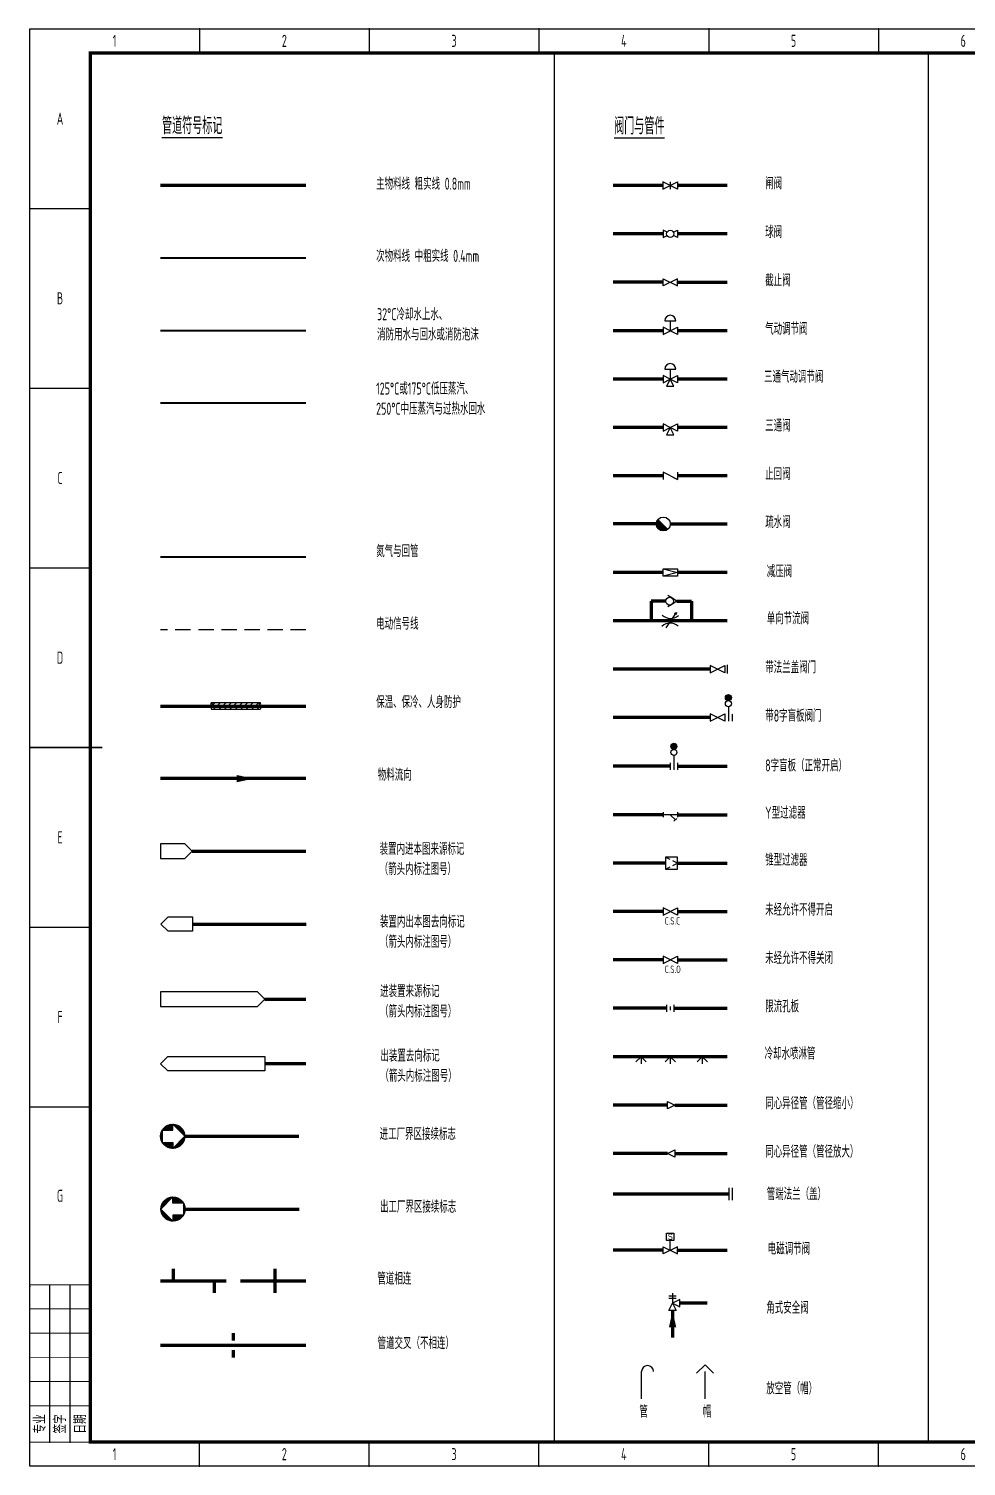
# Model space of a CAD drawing. Header units: millimetres. Extents: x 453 to 7190, y 523 to 4294.
# Drawn here: x 1143 to 1530, y 3699 to 4293 of the extents above; entities that cross this region are included whole.
import ezdxf

# ---------------------------------------------------------------- set-up
doc = ezdxf.new("R2010")
doc.units = ezdxf.units.MM
doc.linetypes.add('DASHED', pattern=[19.05, 12.7, -6.35])
doc.linetypes.add('HIDDEN', pattern=[9.525, 6.35, -3.175])
for name, color, linetype, lineweight in [('01-主物流线-粗实线', 134, 'Continuous', 80), ('02-辅助物流线-中粗线', 30, 'Continuous', 40), ('05-公用工程-冷却水与回水', 55, 'Continuous', 40), ('06-公用工程-中、低压蒸汽与凝水回管', 14, 'Continuous', 40), ('07-公用工程-氮气或空气与回管', 241, 'Continuous', 40), ('09-阀门及管件', 102, 'Continuous', 25), ('10-流股接续标志', 7, 'Continuous', 25), ('11-文本', 7, 'Continuous', 25), ('11-阀门', 102, 'Continuous', 25), ('12-信号线', 226, 'DASHED', 25), ('16-阀门与管件', 102, 'Continuous', 25), ('17-图框与标题栏', 7, 'Continuous', 25)]:
    doc.layers.add(name, color=color, linetype=linetype, lineweight=lineweight)
doc.layers.add('TITLE', color=7, linetype='Continuous')
doc.styles.add('3-gbcbig', font='gbenor.shx', dxfattribs={"width": 0.7, "height": 3, "bigfont": 'gbcbig.shx'})
doc.styles.add('5-gbcbig', font='gbenor.shx', dxfattribs={"width": 0.7, "height": 5, "bigfont": 'gbcbig.shx'})
doc.styles.add('7-gbcbig', font='gbenor.shx', dxfattribs={"width": 0.7, "height": 7, "bigfont": 'gbcbig.shx'})
doc.styles.get("Standard").update_dxf_attribs({"font": 'arial.ttf'})
doc.styles.add('工程字', font='gbenor.shx', dxfattribs={"bigfont": 'gbcbig.shx'})
pattern_1 = [(45, (312.96435, -442.22883), (-0.224506403, 0.224506403), [])]

msp = doc.modelspace()

# ---------------------------------------------------------------- hatches: boundary and pattern name
msp.add_hatch(color=3).paths.add_polyline_path([(1403.21, 4090.53, 0.197694), (1402.38, 4088.51, 0.669876), (1407.3, 4086.48)])
h = msp.add_hatch()
h.set_pattern_fill('ANSI31', color=256, scale=0.1)
h.set_pattern_definition(pattern_1)
h.paths.add_polyline_path([(1202.69, 3840.5, 0.267949), (1198.36, 3838), (1202.69, 3838)])
h.paths.add_polyline_path([(1198.36, 3838, 0.131652), (1197.69, 3835.5, 0.131652), (1198.36, 3833)])
h.paths.add_polyline_path([(1202.69, 3833), (1198.36, 3833, 0.267949), (1202.69, 3830.5)])
h.paths.add_polyline_path([(1207.69, 3835.5), (1202.69, 3830.5, 0.414214)])
h.paths.add_polyline_path([(1202.69, 3840.5), (1207.69, 3835.5, 0.414214)])
h = msp.add_hatch()
h.set_pattern_fill('ANSI31', color=256, scale=0.1)
h.set_pattern_definition(pattern_1)
h.paths.add_polyline_path([(1202.81, 3810.42, 0.414214), (1197.81, 3805.42)])
h.paths.add_polyline_path([(1197.81, 3805.42, 0.414214), (1202.81, 3800.42)])
h.paths.add_polyline_path([(1207.14, 3802.92), (1202.81, 3802.92), (1202.81, 3800.42, 0.267949)])
h.paths.add_polyline_path([(1202.81, 3810.42), (1202.81, 3807.92), (1207.14, 3807.92, 0.267949)])
h.paths.add_polyline_path([(1207.14, 3807.92), (1207.14, 3802.92, 0.131652), (1207.81, 3805.42, 0.131652)])
at = {"layer": '16-阀门与管件'}
for points in [[(1433.4, 4016.76, 1), (1430.9, 4016.76, 1)], [(1410.88, 3996.63, 1), (1408.38, 3996.63, 1)]]:
    msp.add_hatch(color=3, dxfattribs=at).paths.add_polyline_path(points)

# ---------------------------------------------------------------- linework, layer by layer
at = {"ltscale": 10}
for p, q in [((1360.25, 4282.55), (1360.25, 3708.55)), ((1514.58, 4282.55), (1514.58, 3708.55))]:
    msp.add_line(p, q, dxfattribs=at)
at = {"color": 3}
msp.add_lwpolyline([(1409.23, 4107.84), (1411.14, 4106.88)], dxfattribs=at)
msp.add_lwpolyline([(1409.23, 4107.84), (1411.14, 4106.88)], dxfattribs=at)
for points in [[(1236.12, 3983.29, 0, 3, 0), (1229.12, 3983.29, 3, 3, 0)], [(1409.1, 3763.56, 0, 3, 0), (1409.1, 3756.56, 3, 3, 0)]]:
    msp.add_lwpolyline(points, format="xyseb")
msp.add_circle((1405.26, 4088.51), 2.88, dxfattribs=at)
at = {"layer": '01-主物流线-粗实线'}
for p, q in [((1257.73, 4228.38), (1197.69, 4228.38)), ((1405.13, 4228.38), (1384.63, 4228.38)), ((1431.62, 4228.38), (1411.13, 4228.38)), ((1405.14, 4208.38), (1384.63, 4208.38)), ((1431.65, 4208.38), (1411.14, 4208.38)), ((1405.14, 4188.38), (1384.63, 4188.38)), ((1411.14, 4188.38), (1431.64, 4188.38)), ((1405.15, 4168.38), (1384.63, 4168.38)), ((1431.66, 4168.38), (1411.15, 4168.38)), ((1405.14, 4148.41), (1384.62, 4148.41)), ((1431.65, 4148.41), (1411.14, 4148.41)), ((1405.14, 4128.38), (1384.63, 4128.38)), ((1431.65, 4128.38), (1411.14, 4128.38)), ((1405.14, 4108.38), (1384.63, 4108.38)), ((1431.65, 4108.38), (1411.14, 4108.38)), ((1402.38, 4088.51), (1384.63, 4088.51)), ((1408.14, 4088.51), (1431.65, 4088.51)), ((1405.14, 4068.51), (1384.63, 4068.51)), ((1431.65, 4068.51), (1411.14, 4068.51)), ((1406.31, 4056.63), (1400.22, 4056.63)), ((1400.22, 4056.63), (1400.22, 4048.77)), ((1410.88, 4056.63), (1416.86, 4056.63)), ((1416.86, 4056.63), (1416.86, 4048.77)), ((1411.81, 4048.51), (1384.63, 4048.51)), ((1431.65, 4048.51), (1411.14, 4048.51)), ((1424.65, 4028.51), (1384.63, 4028.51)), ((1197.69, 4013.29), (1257.73, 4013.29)), ((1424.65, 4008.51), (1384.63, 4008.51)), ((1408.13, 3988.38), (1384.63, 3988.38)), ((1411.35, 3988.51), (1431.65, 3988.51)), ((1257.73, 3983.29), (1197.69, 3983.29)), ((1405.14, 3968.38), (1384.63, 3968.38)), ((1411.14, 3968.38), (1431.65, 3968.38)), ((1210.69, 3953.29), (1257.73, 3953.29)), ((1406.14, 3948.38), (1384.63, 3948.38)), ((1411.14, 3948.38), (1431.65, 3948.38)), ((1405.14, 3928.38), (1384.63, 3928.38)), ((1411.14, 3928.38), (1431.64, 3928.38)), ((1210.81, 3923.21), (1257.86, 3923.21)), ((1405.14, 3908.38), (1384.63, 3908.38)), ((1411.14, 3908.38), (1431.64, 3908.38)), ((1240.69, 3892.16), (1257.73, 3892.16)), ((1406.64, 3888.38), (1384.63, 3888.38)), ((1409.64, 3888.38), (1431.64, 3888.38)), ((1431.64, 3868.38), (1384.63, 3868.38)), ((1257.73, 3865.5), (1240.69, 3865.5)), ((1406.97, 3848.36), (1384.63, 3848.36)), ((1409.97, 3848.36), (1431.64, 3848.36)), ((1207.69, 3835.5), (1254.73, 3835.5)), ((1406.97, 3828.38), (1384.63, 3828.38)), ((1409.97, 3828.38), (1431.64, 3828.38)), ((1432.28, 3811.53), (1384.63, 3811.53)), ((1207.81, 3805.42), (1254.86, 3805.42)), ((1405.15, 3788.38), (1384.63, 3788.38)), ((1411.15, 3788.38), (1431.66, 3788.38)), ((1202.99, 3775.8), (1202.99, 3780.8)), ((1244.84, 3780.8), (1244.84, 3770.8)), ((1197.69, 3775.8), (1224.71, 3775.8)), ((1219.8, 3775.8), (1219.8, 3770.8)), ((1230.71, 3775.8), (1257.73, 3775.8)), ((1423.33, 3766.56), (1412.1, 3766.56)), ((1409.1, 3763.56), (1409.1, 3752.33)), ((1227.71, 3754.14), (1227.71, 3751.14)), ((1197.69, 3749.14), (1257.73, 3749.14)), ((1227.71, 3747.14), (1227.71, 3744.14))]:
    msp.add_line(p, q, dxfattribs=at)
at = {"layer": '02-辅助物流线-中粗线'}
msp.add_line((1257.73, 4198.38), (1197.69, 4198.38), dxfattribs=at)
at = {"layer": '05-公用工程-冷却水与回水'}
msp.add_line((1257.73, 4168.38), (1197.69, 4168.38), dxfattribs=at)
at = {"layer": '06-公用工程-中、低压蒸汽与凝水回管'}
msp.add_line((1257.73, 4138.38), (1197.69, 4138.38), dxfattribs=at)
at = {"layer": '07-公用工程-氮气或空气与回管'}
msp.add_line((1257.73, 4074.79), (1197.69, 4074.79), dxfattribs=at)
at = {"layer": '09-阀门及管件'}
for p, q in [((1408.8, 4057.98), (1407.18, 4059.03)), ((1410.88, 4056.63), (1408.8, 4057.98)), ((1408.8, 4055.28), (1407.18, 4054.22)), ((1410.88, 4056.63), (1408.8, 4055.28)), ((1409.89, 4051.52), (1410.73, 4051.98)), ((1410.73, 4051.98), (1410.52, 4051.06))]:
    msp.add_line(p, q, dxfattribs=at)
msp.add_circle((1407.92, 4056.63), 1.61, dxfattribs=at)
at = {"layer": '10-流股接续标志'}
for p, q in [((1197.69, 3956.29), (1197.69, 3950.29)), ((1207.69, 3956.29), (1197.69, 3956.29)), ((1210.69, 3953.29), (1207.69, 3956.29)), ((1197.69, 3950.29), (1207.69, 3950.29)), ((1207.69, 3950.29), (1210.69, 3953.29)), ((1197.81, 3923.21), (1200.81, 3926.21)), ((1200.81, 3920.21), (1197.81, 3923.21)), ((1200.81, 3926.21), (1210.81, 3926.21)), ((1210.81, 3926.21), (1210.81, 3920.21)), ((1210.81, 3920.21), (1200.81, 3920.21)), ((1197.69, 3895.16), (1197.69, 3889.16)), ((1237.69, 3895.16), (1197.69, 3895.16)), ((1240.69, 3892.16), (1237.69, 3895.16)), ((1237.69, 3889.16), (1240.69, 3892.16)), ((1197.69, 3889.16), (1237.69, 3889.16)), ((1197.69, 3865.5), (1200.69, 3868.5)), ((1200.69, 3868.5), (1240.69, 3868.5)), ((1240.69, 3868.5), (1240.69, 3862.5)), ((1200.69, 3862.5), (1197.69, 3865.5)), ((1240.69, 3862.5), (1200.69, 3862.5)), ((1198.36, 3838), (1198.36, 3833)), ((1198.36, 3838), (1202.69, 3838)), ((1202.69, 3838), (1202.69, 3840.5)), ((1202.69, 3840.5), (1207.69, 3835.5)), ((1198.36, 3833), (1202.69, 3833)), ((1207.69, 3835.5), (1202.69, 3830.5)), ((1202.69, 3833), (1202.69, 3830.5)), ((1202.81, 3810.42), (1197.81, 3805.42)), ((1202.81, 3807.92), (1202.81, 3810.42)), ((1207.14, 3807.92), (1202.81, 3807.92)), ((1207.14, 3807.92), (1207.14, 3802.92)), ((1197.81, 3805.42), (1202.81, 3800.42)), ((1207.14, 3802.92), (1202.81, 3802.92)), ((1202.81, 3802.92), (1202.81, 3800.42))]:
    msp.add_line(p, q, dxfattribs=at)
for centre in [(1202.69, 3835.5), (1202.81, 3805.42)]:
    msp.add_circle(centre, 5, dxfattribs=at)
at = {"layer": '11-文本'}
for p, q in [((1218.75, 4014.79), (1238.75, 4014.79)), ((1238.75, 4011.79), (1218.75, 4011.79)), ((1219.13, 4013.69), (1220.23, 4014.79)), ((1219.47, 4011.79), (1222.47, 4014.79)), ((1221.72, 4011.79), (1224.72, 4014.79)), ((1223.96, 4011.79), (1226.96, 4014.79)), ((1226.21, 4011.79), (1229.21, 4014.79)), ((1228.45, 4011.79), (1231.45, 4014.79)), ((1230.7, 4011.79), (1233.7, 4014.79)), ((1232.94, 4011.79), (1235.94, 4014.79)), ((1235.19, 4011.79), (1238.19, 4014.79)), ((1237.43, 4011.79), (1238.71, 4013.07))]:
    msp.add_line(p, q, dxfattribs=at)
for centre, radius, start, end in [((1219.89, 4013.81), 1.5, 139.56309, 215.9037), ((1237.66, 4013.95), 1.37, 319.99289, 37.26243)]:
    msp.add_arc(centre, radius, start, end, dxfattribs=at)
msp.add_spline([(1218.75, 4014.79), (1219.11, 4013.63), (1218.57, 4012.7), (1218.75, 4011.79)], degree=3, dxfattribs=at)
msp.add_open_spline([(1238.75, 4014.79), (1238.4, 4014.31), (1238.23, 4013.39), (1239.21, 4012.67), (1238.92, 4011.96), (1238.75, 4011.79)], degree=3, knots=[0, 0, 0, 0, 1.367527, 2.619727, 3.553416, 3.553416, 3.553416, 3.553416], dxfattribs=at)
at = {"layer": '11-阀门'}
msp.add_line((1406.38, 4045.57), (1410.73, 4051.98), dxfattribs=at)
for centre, start, end in [((1408.06, 4042.7), 47.46651, 133.82031), ((1408.2, 4054.33), 226.17969, 312.53349)]:
    msp.add_arc(centre, 4.85, start, end, dxfattribs=at)
at = {"layer": '12-信号线', "linetype": 'HIDDEN'}
msp.add_line((1257.73, 4044.79), (1197.69, 4044.79), dxfattribs=at)
at = {"layer": '16-阀门与管件'}
for p, q in [((1405.13, 4229.88), (1405.13, 4226.88)), ((1405.13, 4226.88), (1411.13, 4229.88)), ((1411.13, 4226.88), (1405.13, 4229.88)), ((1408.13, 4229.88), (1408.13, 4226.88)), ((1411.13, 4229.88), (1411.13, 4226.88)), ((1406.8, 4209.05), (1405.14, 4209.88)), ((1405.14, 4209.88), (1405.14, 4206.88)), ((1405.14, 4206.88), (1406.8, 4207.71)), ((1409.49, 4209.05), (1411.14, 4209.88)), ((1411.14, 4206.88), (1409.49, 4207.71)), ((1411.14, 4209.88), (1411.14, 4206.88)), ((1405.14, 4189.88), (1411.14, 4186.88)), ((1411.14, 4189.88), (1405.14, 4186.88)), ((1405.14, 4186.88), (1405.14, 4189.88)), ((1411.14, 4186.88), (1411.14, 4189.88)), ((1408.15, 4168.38), (1405.15, 4169.88)), ((1405.15, 4169.88), (1405.15, 4166.88)), ((1405.15, 4166.88), (1411.15, 4169.88)), ((1405.9, 4172.5), (1410.4, 4172.5)), ((1408.15, 4172.5), (1408.15, 4168.38)), ((1411.15, 4169.88), (1411.15, 4166.88)), ((1411.15, 4166.88), (1408.15, 4168.38)), ((1405.89, 4152.52), (1410.39, 4152.52)), ((1408.14, 4152.52), (1408.14, 4148.41)), ((1408.14, 4148.41), (1405.14, 4149.91)), ((1405.14, 4149.91), (1405.14, 4146.91)), ((1405.14, 4146.91), (1408.14, 4148.41)), ((1408.14, 4148.41), (1406.64, 4145.41)), ((1408.14, 4148.41), (1411.14, 4149.91)), ((1409.64, 4145.41), (1408.14, 4148.41)), ((1411.14, 4146.91), (1408.14, 4148.41)), ((1411.14, 4149.91), (1411.14, 4146.91)), ((1406.64, 4145.41), (1409.64, 4145.41)), ((1408.14, 4128.38), (1405.14, 4129.88)), ((1405.14, 4129.88), (1405.14, 4126.88)), ((1405.14, 4126.88), (1408.14, 4128.38)), ((1408.14, 4128.38), (1406.64, 4125.38)), ((1408.14, 4128.38), (1411.14, 4129.88)), ((1409.64, 4125.38), (1408.14, 4128.38)), ((1411.14, 4126.88), (1408.14, 4128.38)), ((1411.14, 4129.88), (1411.14, 4126.88)), ((1406.64, 4125.38), (1409.64, 4125.38)), ((1411.14, 4106.88), (1405.14, 4109.88)), ((1405.14, 4109.88), (1405.14, 4106.88)), ((1411.14, 4109.88), (1411.14, 4106.88)), ((1405.14, 4067.01), (1405.14, 4070.01)), ((1405.14, 4070.01), (1411.14, 4070.01)), ((1405.14, 4070.01), (1411.14, 4068.51)), ((1411.14, 4070.01), (1411.14, 4067.01)), ((1411.14, 4068.51), (1405.14, 4067.01)), ((1411.14, 4067.01), (1405.14, 4067.01)), ((1424.65, 4030.01), (1424.65, 4027.01)), ((1424.65, 4027.01), (1430.65, 4030.01)), ((1430.65, 4027.01), (1424.65, 4030.01)), ((1430.65, 4030.01), (1430.65, 4027.01)), ((1431.65, 4030.27), (1431.65, 4026.8)), ((1430.65, 4007.01), (1424.65, 4010.01)), ((1424.65, 4010.01), (1424.65, 4007.01)), ((1424.65, 4007.01), (1430.65, 4010.01)), ((1430.65, 4010.01), (1430.65, 4007.01)), ((1430.65, 4010.01), (1430.65, 4007.01)), ((1432.15, 4013.01), (1432.15, 4007.01)), ((1433.65, 4009.88), (1433.65, 4007.01)), ((1409.63, 3992.88), (1409.63, 3986.88)), ((1408.13, 3989.88), (1408.13, 3986.88)), ((1411.13, 3989.76), (1411.13, 3986.88)), ((1405.14, 3969.43), (1405.14, 3967.33)), ((1411.14, 3968.38), (1405.14, 3968.38)), ((1408.14, 3968.38), (1410.26, 3966.26)), ((1411.14, 3969.43), (1411.14, 3967.33)), ((1410.86, 3966.85), (1409.67, 3965.67)), ((1411.14, 3950.88), (1406.14, 3950.88)), ((1408.14, 3949.88), (1406.14, 3950.88)), ((1406.14, 3950.88), (1406.14, 3945.88)), ((1411.14, 3945.88), (1411.14, 3950.88)), ((1405.14, 3948.38), (1405.14, 3948.38)), ((1406.14, 3945.88), (1408.14, 3946.88)), ((1406.14, 3945.88), (1411.14, 3945.88)), ((1411.14, 3948.38), (1409.14, 3949.38)), ((1409.14, 3947.38), (1411.14, 3948.38)), ((1405.14, 3929.88), (1405.14, 3926.88)), ((1405.14, 3926.88), (1411.14, 3929.88)), ((1411.14, 3926.88), (1405.14, 3929.88)), ((1411.14, 3929.88), (1411.14, 3926.88)), ((1405.14, 3909.88), (1405.14, 3906.88)), ((1405.14, 3906.88), (1411.14, 3909.88)), ((1411.14, 3906.88), (1405.14, 3909.88)), ((1411.14, 3909.88), (1411.14, 3906.88)), ((1406.64, 3889.88), (1406.64, 3886.88)), ((1408.15, 3889.13), (1408.15, 3887.63)), ((1409.64, 3889.88), (1409.64, 3886.88)), ((1396.08, 3868.38), (1393.96, 3866.26)), ((1396.08, 3868.38), (1398.2, 3866.26)), ((1396.08, 3868.38), (1396.08, 3865.38)), ((1408.14, 3868.38), (1406.01, 3866.26)), ((1408.14, 3868.38), (1408.14, 3865.38)), ((1408.14, 3868.38), (1410.26, 3866.26)), ((1421.34, 3868.38), (1419.22, 3866.26)), ((1421.34, 3868.38), (1421.34, 3865.38)), ((1421.34, 3868.38), (1423.46, 3866.26)), ((1406.97, 3849.86), (1409.97, 3848.36)), ((1406.97, 3846.86), (1406.97, 3849.86)), ((1409.97, 3848.36), (1406.97, 3846.86)), ((1406.97, 3828.36), (1409.97, 3829.86)), ((1409.97, 3826.86), (1406.97, 3828.36)), ((1409.97, 3829.86), (1409.97, 3826.86)), ((1432.28, 3814.15), (1432.28, 3809.15)), ((1433.65, 3814.15), (1433.65, 3809.15)), ((1405.15, 3789.88), (1411.15, 3786.88)), ((1411.15, 3789.88), (1405.15, 3786.88)), ((1405.15, 3786.88), (1405.15, 3789.88)), ((1406.65, 3795.5), (1409.65, 3795.5)), ((1406.65, 3792.5), (1406.65, 3795.5)), ((1409.65, 3792.5), (1406.65, 3792.5)), ((1408.15, 3788.38), (1408.15, 3792.5)), ((1409.65, 3795.5), (1409.65, 3792.5)), ((1411.15, 3786.88), (1411.15, 3789.88)), ((1407.6, 3769.63), (1410.6, 3769.63)), ((1407.6, 3768.63), (1410.6, 3768.63)), ((1407.6, 3763.56), (1409.1, 3766.56)), ((1409.1, 3770.66), (1409.1, 3766.56)), ((1412.1, 3768.06), (1409.1, 3766.56)), ((1409.1, 3766.56), (1412.1, 3765.06)), ((1409.1, 3766.56), (1410.6, 3763.56)), ((1412.1, 3765.06), (1412.1, 3768.06)), ((1410.6, 3763.56), (1407.6, 3763.56)), ((1396.29, 3727.04), (1396.29, 3738.27)), ((1422.52, 3741.12), (1418.98, 3737.59)), ((1426.05, 3737.59), (1422.52, 3741.12)), ((1422.52, 3727.04), (1422.52, 3738.27))]:
    msp.add_line(p, q, dxfattribs=at)
for centre, radius in [((1408.14, 4208.38), 1.5), ((1432.15, 4016.76), 1.25), ((1432.15, 4014.26), 1.25), ((1409.63, 3996.63), 1.25), ((1409.63, 3994.13), 1.25)]:
    msp.add_circle(centre, radius, dxfattribs=at)
for centre, radius in [((1408.15, 4172.5), 2.25), ((1408.14, 4152.52), 2.25), ((1398.76, 3738.27), 2.48)]:
    msp.add_arc(centre, radius, 0, 180, dxfattribs=at)
at = {"layer": '17-图框与标题栏'}
for p, q in [((1213.75, 4293.16), (1213.75, 4283.16)), ((1283.83, 4293.16), (1283.83, 4283.16)), ((1353.92, 4293.16), (1353.92, 4283.16)), ((1424, 4293.16), (1424, 4283.16)), ((1494.08, 4293.16), (1494.08, 4283.16)), ((1143.67, 4218.91), (1168.67, 4218.91)), ((1143.67, 4144.66), (1168.67, 4144.66)), ((1143.67, 4070.41), (1168.67, 4070.41)), ((1143.67, 3921.91), (1168.67, 3921.91)), ((1143.67, 3847.66), (1168.67, 3847.66)), ((1152, 3709.16), (1152, 3774.16)), ((1160.33, 3709.16), (1160.33, 3774.16)), ((1213.75, 3699.16), (1213.75, 3709.16)), ((1283.83, 3699.16), (1283.83, 3709.16)), ((1353.92, 3699.16), (1353.92, 3709.16)), ((1424, 3699.16), (1424, 3709.16)), ((1494.08, 3699.16), (1494.08, 3709.16))]:
    msp.add_line(p, q, dxfattribs=at)
at = {"layer": '17-图框与标题栏', "const_width": 1.4}
msp.add_lwpolyline([(1168.67, 4283.16), (1168.67, 3709.16), (1974.67, 3709.16), (1974.67, 4283.16)], close=True, dxfattribs=at)
at = {"layer": '17-图框与标题栏'}
for points, const_width in [([(1143.67, 3996.16), (1173.67, 3996.16)], 0.8), ([(1168.67, 3774.16), (1143.67, 3774.16)], 0.4), ([(1168.67, 3764.16), (1143.67, 3764.16)], 0.4), ([(1168.67, 3754.16), (1143.67, 3754.16)], 0.4), ([(1168.67, 3744.16), (1143.67, 3744.16)], 0.4), ([(1168.67, 3734.16), (1143.67, 3734.16)], 0.4), ([(1168.67, 3724.16), (1143.67, 3724.16)], 0.4), ([(1168.67, 3709.16), (1143.67, 3709.16)], 0.4)]:
    msp.add_lwpolyline(points, dxfattribs=dict(at, const_width=const_width))
for p in [(1213.75, 4293.16), (1213.75, 4293.16), (1213.75, 4293.16), (1283.83, 4293.16), (1283.83, 4293.16), (1283.83, 4293.16), (1353.92, 4293.16), (1353.92, 4293.16), (1353.92, 4293.16), (1424, 4293.16), (1424, 4293.16), (1424, 4293.16), (1494.08, 4293.16), (1494.08, 4293.16), (1494.08, 4293.16), (1143.67, 4218.91), (1143.67, 4144.66), (1143.67, 4070.41), (1143.67, 3996.16), (1143.67, 3921.91), (1143.67, 3847.66), (1143.67, 3773.41), (1152, 3709.16), (1160.33, 3709.16), (1213.75, 3699.16), (1283.83, 3699.16), (1353.92, 3699.16), (1424, 3699.16), (1494.08, 3699.16)]:
    msp.add_point(p, dxfattribs=at)
at = {"layer": 'TITLE'}
for p, q in [((1143.67, 4293.16), (1984.67, 4293.16)), ((1143.67, 3699.16), (1143.67, 4293.16)), ((1984.67, 3699.16), (1143.67, 3699.16))]:
    msp.add_line(p, q, dxfattribs=at)
msp.add_lwpolyline([(1143.67, 4293.16), (1984.67, 4293.16), (1984.67, 3699.16), (1143.67, 3699.16)], close=True, dxfattribs=at)

# ---------------------------------------------------------------- texts
at = {"attachment_point": 1}
for s, insert, char_height, width, style in [('\\pt56;{\\L管道符号标记}', (1198.26, 4256.6), 7, 81.4489, '7-gbcbig'), ('\\pi98.833;{\\L阀门与管件}', (1286.1, 4256.48), 7, 147.2, '7-gbcbig'), ('主物料线 粗实线 0.8mm', (1286.7, 4231.63), 5, 52.3259, '5-gbcbig'), ('\\pt5;闸阀', (1447.32, 4231.75), 5, 74.7229, '5-gbcbig'), ('\\pt5;球阀', (1447.32, 4211.69), 5, 74.7229, '5-gbcbig'), ('次物料线 中粗实线 0.4mm', (1286.7, 4201.79), 5, 52.3259, '5-gbcbig'), ('\\pt5;截止阀', (1447.33, 4191.68), 5, 74.7229, '5-gbcbig'), ('\\pi-10,l15,t15;32°C冷却水上水、\\P消防用水与回水或消防泡沫', (1282.09, 4177.69), 5, 61.4996, '5-gbcbig'), ('\\pt5;{\\Ftxt,gbcbig|c134;气动调节阀}', (1447.32, 4171.69), 5, 74.7229, '5-gbcbig'), ('\\pt5;三通气动调节阀', (1446.86, 4151.89), 5, 74.7229, '5-gbcbig'), ('125°C或175°C低压蒸汽、\\P250°C中压蒸汽与过热水回水', (1286.7, 4146.98), 5, 62.8004, '5-gbcbig'), ('\\pt5;三通阀', (1447.32, 4131.69), 5, 74.7229, '5-gbcbig'), ('\\pt5;止回阀', (1447.32, 4111.69), 5, 74.7229, '5-gbcbig'), ('\\pt5;{\\Ftxt,gbcbig|c134;疏水阀}', (1447.32, 4091.81), 5, 74.7229, '5-gbcbig'), ('氮气与回管', (1286.7, 4079.84), 5, 52.3259, '5-gbcbig'), ('\\pt5;减压阀', (1447.97, 4071.48), 5, 74.7229, '5-gbcbig'), ('\\pt5;单向节流阀', (1447.97, 4052.04), 5, 74.7229, '5-gbcbig'), ('电动信号线', (1286.7, 4049.84), 5, 52.3259, '5-gbcbig'), ('\\pt5;带法兰盖阀门', (1447.34, 4031.81), 5, 74.7229, '5-gbcbig'), ('保温、保冷、人身防护', (1286.7, 4017.43), 5, 52.3259, '5-gbcbig'), ('\\pt5;带8字盲板阀门', (1447.34, 4011.81), 5, 74.7229, '5-gbcbig'), ('\\pt5;8字盲板（正常开启）', (1447.34, 3991.24), 5, 74.7229, '5-gbcbig'), ('物料流向', (1287.37, 3987.4), 5, 52.3259, '5-gbcbig'), ('\\pt5;Y型过滤器', (1447.32, 3971.69), 5, 74.7229, '5-gbcbig'), ('装置内进本图来源标记\\P（箭头内标注图号）', (1288.14, 3956.78), 5, 52.3259, '5-gbcbig'), ('\\pt5;锥型过滤器', (1447.32, 3952.22), 5, 74.7229, '5-gbcbig'), ('装置内出本图去向标记\\P（箭头内标注图号）', (1288.27, 3926.71), 5, 52.3259, '5-gbcbig'), ('\\pt5;未经允许不得开启', (1447.33, 3931.68), 5, 74.7229, '5-gbcbig'), ('\\pi10.14,t13.14;C.S.C', (1395.73, 3926), 3, 29.5933, '3-gbcbig'), ('\\pt5;未经允许不得关闭', (1447.33, 3911.68), 5, 74.7229, '5-gbcbig'), ('\\pi10.14,t13.14;C.S.O', (1395.73, 3906), 3, 29.5933, '3-gbcbig'), ('进装置来源标记\\P（箭头内标注图号）', (1288.34, 3897.98), 5, 52.3259, '5-gbcbig'), ('\\pt5;限流孔板', (1447.33, 3891.68), 5, 74.7229, '5-gbcbig'), ('出装置去向标记\\P（箭头内标注图号）', (1288.45, 3871.35), 5, 52.3259, '5-gbcbig'), ('\\pt5;冷却水喷淋管', (1447.07, 3872.22), 5, 74.7229, '5-gbcbig'), ('\\pt5;同心异径管（管径缩小）', (1447.33, 3851.68), 5, 74.7229, '5-gbcbig'), ('进工厂界区接续标志', (1288.14, 3838.99), 5, 52.3259, '5-gbcbig'), ('\\pt5;同心异径管（管径放大）', (1447.33, 3831.68), 5, 74.7229, '5-gbcbig'), ('\\pt5;管端法兰（盖）', (1447.97, 3814.18), 5, 74.7229, '5-gbcbig'), ('出工厂界区接续标志', (1288.27, 3808.92), 5, 52.3259, '5-gbcbig'), ('\\pt5;电磁调节阀', (1448.38, 3791.58), 5, 74.7229, '5-gbcbig'), ('管道相连', (1287.2, 3779.2), 5, 52.3259, '5-gbcbig'), ('\\pt5;角式安全阀', (1447.78, 3767.19), 5, 74.7229, '5-gbcbig'), ('管道交叉（不相连）', (1287.31, 3752.57), 5, 52.3259, '5-gbcbig'), ('\\pt5;放空管（帽）', (1447.78, 3733.85), 5, 74.7229, '5-gbcbig'), ('\\pt5;管', (1395.37, 3724.25), 5, 6.0606, '5-gbcbig'), ('\\pt5;帽', (1421.61, 3724.25), 5, 6.0606, '5-gbcbig')]:
    msp.add_mtext(s, dxfattribs=dict(at, insert=insert, char_height=char_height, width=width, style=style))
at = {"layer": '16-阀门与管件', "color": 3, "insert": (1408.15, 3794), "char_height": 2.5, "width": 3, "attachment_point": 5}
msp.add_mtext('{\\W0.7;S}', dxfattribs=at)
at = {"layer": '17-图框与标题栏', "char_height": 5, "attachment_point": 5, "style": '5-gbcbig'}
for s, width, gutter_width, insert in [('1', 70.0833, 25, (1178.71, 4288.16)), ('2', 70.0833, 12.5, (1248.79, 4288.16)), ('3', 70.0833, 25, (1318.87, 4288.16)), ('4', 70.0833, 25, (1388.96, 4288.16)), ('5', 70.0833, 25, (1459.04, 4288.16)), ('6', 70.0833, 25, (1529.12, 4288.16)), ('A', 25, 25, (1156.17, 4256.03)), ('B', 25, 25, (1156.17, 4181.78)), ('C', 25, 25, (1156.17, 4107.53)), ('D', 25, 25, (1156.17, 4033.28)), ('E', 25, 25, (1156.17, 3959.03)), ('F', 25, 25, (1156.17, 3884.78)), ('G', 25, 25, (1156.17, 3810.91)), ('1', 70.0833, 25, (1178.71, 3704.16)), ('2', 70.0833, 25, (1248.79, 3704.16)), ('3', 70.0833, 25, (1318.87, 3704.16)), ('4', 70.0833, 25, (1388.96, 3704.16)), ('5', 70.0833, 25, (1459.04, 3704.16)), ('6', 70.0833, 25, (1529.12, 3704.16))]:
    msp.add_mtext_dynamic_manual_height_columns(s, width=width, gutter_width=gutter_width, heights=[0], dxfattribs=dict(at, insert=insert))
at = {"layer": '17-图框与标题栏', "char_height": 5, "attachment_point": 5, "rotation": 90, "style": '工程字'}
for s, insert in [('专业', (1147.83, 3716.66)), ('签字', (1156.17, 3716.66)), ('日期', (1164.5, 3716.66))]:
    msp.add_mtext_dynamic_manual_height_columns(s, width=8.3333, gutter_width=25, heights=[0], dxfattribs=dict(at, insert=insert))

doc.saveas('drawing.dxf')
